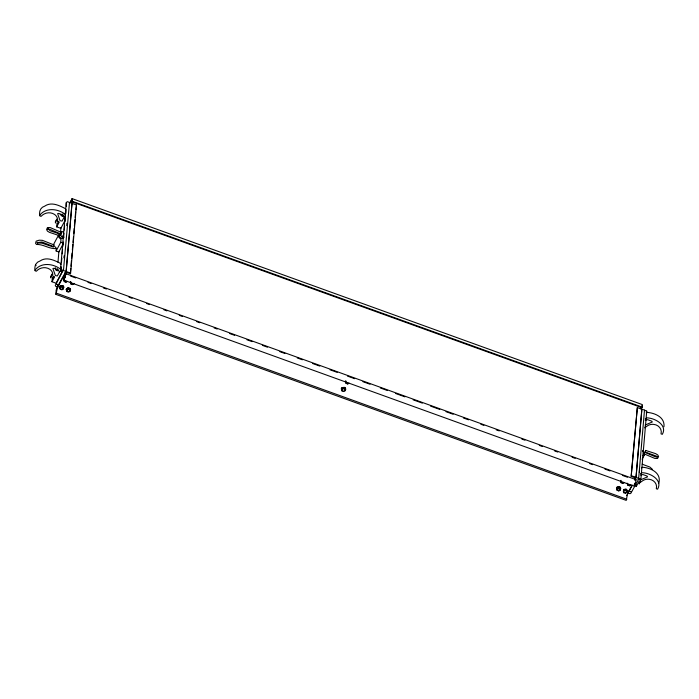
<?xml version="1.0" encoding="UTF-8"?>
<svg xmlns="http://www.w3.org/2000/svg" width="699" height="699" viewBox="0 0 699 699"><rect width="100%" height="100%" fill="white"/><g stroke="black" fill="none" stroke-linecap="round" stroke-linejoin="round"><path stroke-width="1.05" d="M663.98 426.74C664.976 417.233 655.199 413.109 647.257 412.375L646.295 413.004M62.875 270.163L56.103 283.217L51.979 281.732L54.557 276.935L52.827 276.306L52.713 273.973A8.152 6.413 4.9 0 0 49.786 269.264C45.435 266.424 39.703 267.481 36.331 271.247L35.081 270.784C34.137 266.668 35.64 262.247 39.965 261.024C46.728 256.332 54.487 260.343 60.813 263.567L60.892 264.572M65.138 220.29L60.813 228.355L56.698 226.869L59.266 222.072L57.536 221.443L57.432 219.11A8.152 6.413 4.9 0 0 54.505 214.401C50.145 211.552 44.421 212.618 41.049 216.384L39.791 215.921C38.856 211.806 40.359 207.385 44.675 206.161C51.446 201.469 59.205 205.471 65.531 208.704L65.61 209.709M56.121 250.967L60.769 242.282L61.005 239.521L58.541 236.917L58.515 235.205L53.858 243.89L53.893 245.594L56.357 248.206L56.121 250.967L58.838 251.946L63.024 244.134M51.979 281.732L52.294 278.071M56.698 226.869L57.012 223.208M57.536 221.443L57.694 219.617M57.239 270.854L57.423 268.687M57.982 262.195L58.908 251.369M60.402 234.051L60.962 227.551M632.211 485.307L627.396 494.49L626.243 500.397L55.964 294.401L56.121 290.234L57.222 287.027L65.601 272.051L70.311 273.755L70.616 273.178L76.479 204.99L67.279 201.644L66.274 202.666L60.42 270.854L62.805 270.95L56.121 283.838L58.104 285.052L58.865 284.615L57.903 285.043L56.942 284.222M63.513 232.164L61.695 231.509L61.46 234.27L58.707 234.995M55.964 294.401L57.475 287.612L63.653 276.262L63.522 280.054L633.801 486.058L635.644 482.607L636.003 479.636L65.723 273.641C64.981 277.748 63.766 282.501 63.827 275.362M60.717 271.212L61.084 266.878M61.46 262.553L61.835 258.219M62.202 253.894L62.578 249.56M62.858 246.31L63.225 241.985M63.6 237.651L63.967 233.326M64.247 230.076L64.623 225.751M64.99 221.417L65.365 217.092M65.645 213.842L66.021 209.517M66.291 206.266L66.274 202.666M34.95 270.216C40.918 262.151 53.045 263.427 60.341 269.054L60.778 270.845L61.093 267.184M65.732 213.239L65.619 210.364M63.924 257.957L64.107 255.799M66.711 225.489L66.894 223.322M60.42 270.854L61.416 269.831L63.452 270.565L69.516 202.361M64.631 277.791L65.094 272.4M70.075 202.666L72.076 198.603L642.346 404.599L642.232 407.141L641.918 407.709L71.648 201.705L71.84 199.451L70.555 201.854M65.723 273.641L65.374 276.603L63.522 280.054M71.648 201.705L72.076 198.603M65.828 274.663L72.224 200.202L71.123 202.256M63.452 270.565L66.204 271.474L72.067 203.287M70.311 273.755L70.774 268.337M70.957 266.179L71.429 260.762M71.613 258.604L72.076 253.187M72.355 249.945L72.818 244.528M73.011 242.361L73.474 236.952M73.753 233.702L74.216 228.293M74.4 226.127L74.959 219.635M75.142 217.468L75.614 212.059M75.798 209.892L76.479 204.99M627.431 493.817L632.114 485.071M634.919 479.846L635.88 478.055L631.171 476.351L637.331 407.596L641.874 409.212L636.02 477.4L640.695 479.086L640.45 480.388C639.375 480.737 640.66 478.474 638.764 478.998L631.695 491.755L629.266 491.371L629.144 490.619L629.406 491.493L630.795 491.511M631.171 476.351L637.331 407.596M634.937 480.239L635.216 477.006M641.053 409.02L641.236 406.862M636.02 477.4L641.848 409.107M641.918 407.709L642.014 405.49M634.683 485.753L636.335 486.347L636.492 484.521M638.668 478.352L644.495 410.068L641.874 409.212M639.314 472.507L639.506 470.34M640.878 479.313L646.741 411.126L644.522 410.164M642.093 459.269L644.417 454.935L644.391 453.223M60 287.726L60.097 286.704L61.538 285.874L63.225 286.485L63.364 288.94L61.923 289.77L60.236 289.159L60 287.726L61.451 286.896L63.128 287.507L63.364 288.94M60.236 289.159L60.097 286.704M61.451 286.896L61.538 285.874M61.923 289.77L62.01 288.748M63.128 287.507L63.225 286.485M67.41 281.4L65.959 282.23L64.282 281.618L64.369 280.596M65.959 282.23L66.047 281.208M66.623 290.12L66.711 289.098L68.161 288.268L69.839 288.879L69.987 291.334L68.537 292.156L66.859 291.553L66.623 290.12L68.074 289.29L69.751 289.902L69.987 291.334M66.859 291.553L66.947 290.531M68.074 289.29L68.161 288.268M69.751 289.902L69.839 288.879M70.756 281.557L70.896 284.012L72.582 284.624L74.033 283.794M70.896 284.012L70.992 282.99M341.759 389.483L341.846 388.461L343.296 387.639L344.974 388.242L345.123 390.706L343.672 391.527L341.994 390.924L341.759 389.483L343.2 388.661L344.887 389.264L345.123 390.706M341.994 390.924L341.846 388.461M343.2 388.661L343.296 387.639M344.887 389.264L344.974 388.242M345.891 380.929L346.031 383.384L347.718 383.987L349.159 383.166M346.031 383.384L346.119 382.362M347.718 383.987L347.805 382.965M616.894 488.889L616.981 487.867L618.432 487.037L620.109 487.649L620.258 490.104L618.807 490.934L617.13 490.322L616.894 488.889L618.335 488.059L620.022 488.671L620.258 490.104M617.13 490.322L616.981 487.867M618.335 488.059L618.432 487.037M618.807 490.934L618.895 489.912M620.022 488.671L620.109 487.649M621.027 480.327L621.166 482.791L622.853 483.393L624.294 482.563M621.166 482.791L621.262 481.768M622.853 483.393L622.94 482.371M623.517 491.283L623.604 490.261L625.055 489.431L626.732 490.043L626.881 492.498L625.43 493.328L623.744 492.716L623.517 491.283L624.958 490.453L626.645 491.065L626.881 492.498M623.744 492.716L623.604 490.261M624.958 490.453L625.055 489.431M625.43 493.328L625.518 492.306M626.645 491.065L626.732 490.043M630.917 484.957L629.476 485.788L627.789 485.176L627.877 484.154M629.476 485.788L629.563 484.765M656.457 456.124L645.168 452.035L645.666 450.418L655.679 453.66L657.715 454.909L658.607 456.526L657.558 458.5L654.832 458.413L644.399 453.992M52.809 277.354L52.844 278.63L53.867 276.725M60.927 232.217L50.276 227.603L47.497 227.516L46.588 229.56L47.453 231.142L49.454 232.356L59.415 235.65L59.983 234.051L50.179 230.819L48.013 228.756L48.371 229.508L48.615 228.975L47.847 229.22L49.909 229.289L59.965 233.649M635.496 482.459L634.211 484.861M658.816 483.14C661.726 473.074 650.987 467.849 642.538 467.247L641.586 467.876M644.793 427.91L645.256 426.573M640.546 481.436L639.166 484.014L639.148 483.332M646.313 412.192L646.741 411.126M626.549 495.608L626.811 494.953M39.668 215.353C45.627 207.288 57.755 208.555 65.059 214.191L65.496 215.982M58.585 221.863L57.353 223.523M656.833 456.377L656.588 456.919L657.427 456.831L655.278 456.762L644.74 452.297M62.936 213.868L61.984 215.65L63.006 216.017M59.834 234.978L61.695 231.509M59.564 287.114L60.105 285.943L62.622 285.55L63.653 286.284L63.426 288.504M63.967 287.341L62.29 288.836M66.187 289.508L67.873 288.005L70.258 288.87M70.066 290.705L70.59 289.727M341.322 388.871L341.863 387.7L344.371 387.316L345.402 388.041L345.708 389.299M345.725 389.098L345.184 390.269L344.022 390.793M616.457 488.278L616.999 487.107L619.515 486.714L620.546 487.448L620.319 489.676M620.336 489.475L620.861 488.505M626.959 491.869L627.475 490.89L626.129 489.108L623.613 489.501L623.412 491.528M626.942 492.061L627.466 491.091L626.112 489.3L623.604 489.693L623.394 491.72M635.697 480.204L636.003 479.636M636.335 486.347L638.903 481.55L640.634 482.179L642.8 480.667A8.152 6.413 4.9 0 1 649.013 479.261C653.801 479.663 657.628 483.944 656.317 488.741L657.584 489.186C663.106 479.986 650.026 472.751 642.066 472.725L640.511 473.791M643.36 454.315L643.438 453.398M644.417 454.935L642.39 455.634M62.901 215.275L61.94 215.703L60.184 214.637M58.183 270.137L57.231 270.565L55.833 270.059L55.326 267.682M645.168 452.035L645.666 450.418M645.229 418.928L646.785 417.862C654.736 417.888 667.816 425.123 662.303 434.324L661.036 433.878C662.337 429.081 658.519 424.8 653.722 424.389A8.152 6.413 4.9 0 0 647.519 425.805L645.343 427.316M61.818 215.947L62.805 216.035M645.063 425.106L652.298 421.978L651.721 421.165L647.589 419.671L645.256 420.195M59.983 234.051L59.415 235.65M60.088 286.136L62.604 285.751L63.635 286.476M72.932 283.881L74.094 283.357M68.886 291.422L70.573 289.928L70.276 288.678L69.245 287.944L67.89 287.813L66.204 289.307L66.501 290.557L67.532 291.291M341.846 387.901L344.354 387.508L345.393 388.242M616.981 487.308L619.497 486.915L620.529 487.64M63.303 238.315L61.346 238.542L59.494 236.743L59.572 235.825L61.031 235.406M640.537 475.058L642.87 474.534L647.003 476.028L647.589 476.84L640.354 479.968L637.899 479.217M56.06 248.599C49.306 249.132 43.373 244.117 36.531 244.484L35.562 243.366L36.173 241.12L39.179 240.194L42.359 240.325L53.893 244.877M56.374 284.021L55.422 285.148A1.276 1.005 4.9 0 0 56.112 286.485L58.017 287.175M64.955 281.365L66.309 281.487M624.425 492.454L625.78 492.585M53.482 247.079L42.01 243.156L37.274 242.911L37.746 243.374L37.545 242.23L37.03 242.632L42.001 242.011L53.474 246.537M71.953 201.137L642.232 407.141M64.011 237.232L62.403 235.904M60.769 242.282L63.495 243.269M66.204 271.474L70.616 273.178M635.985 477.295L631.477 475.783M70.547 276.061L75.675 277.914M87.978 282.361L91.062 283.471M103.365 287.918L106.44 289.028M129.009 297.18L132.085 298.29M146.449 303.48L149.525 304.589M163.881 309.779L166.956 310.889M179.267 315.336L182.343 316.446M196.707 321.636L199.783 322.746M214.139 327.927L217.214 329.046M229.525 333.493L234.654 335.345M246.965 339.784L252.094 341.636M262.343 345.341L267.472 347.193M279.783 351.641L284.912 353.493M297.224 357.94L302.352 359.793M312.602 363.497L319.784 366.093M330.042 369.797L337.224 372.392M347.482 376.097L354.655 378.692M362.86 381.654L370.042 384.249M380.3 387.954L387.482 390.549M395.686 393.511L404.913 396.849M413.118 399.811L422.353 403.14M430.558 406.11L439.785 409.439M445.945 411.667L453.127 414.262M463.376 417.967L468.505 419.819M480.816 424.258L483.891 425.376M496.203 429.824L499.278 430.933M521.847 439.086L524.923 440.195M539.279 445.385L542.354 446.495M554.665 450.942L557.741 452.052M572.105 457.233L575.181 458.352M589.537 463.533L592.612 464.652M604.923 469.09L610.052 470.943M622.363 475.39L627.484 477.242M627.414 492.856L629.327 493.546A1.276 1.005 4.9 0 0 630.996 493.057L631.363 491.72M56.584 293.248L626.863 499.252M642.267 464.232L649.825 467.037L652.412 469.326M621.848 482.528L620.817 481.794L620.52 480.545M616.789 489.134L617.82 489.868M617.802 490.06L616.771 489.335L616.474 488.085M342.667 390.662L341.636 389.928L341.339 388.679M71.578 283.75L70.232 281.968M66.519 290.365L67.55 291.099M36.086 265.699L35.422 264.729M642.538 451.266L643.77 452.568M627.117 483.131L627.431 484.189M345.376 381.138L345.69 382.196M345.358 381.339L345.673 382.388M63.626 279.382L63.941 280.43M63.609 279.574L63.924 280.631M59.581 286.913L59.878 288.171M642.774 450.462L642.931 451.17M627.553 483.743L627.789 485.176M64.046 280.185L64.282 281.618M64.238 217.074L62.045 221.102L60.07 220.683L57.641 213.632L58.76 213.431L62.893 214.925L64.238 217.074M59.52 271.937L57.327 275.965L55.361 275.546L52.923 268.495L54.05 268.294L58.174 269.788L59.52 271.937M55.404 221.723L55.439 223.007L56.785 219.154L55.404 221.723M50.686 276.586L50.73 277.87L52.067 274.017L50.686 276.586M63.024 236.891L62.578 237.345L61.626 236.935L61.468 236.227L63.024 236.891"/></g></svg>
